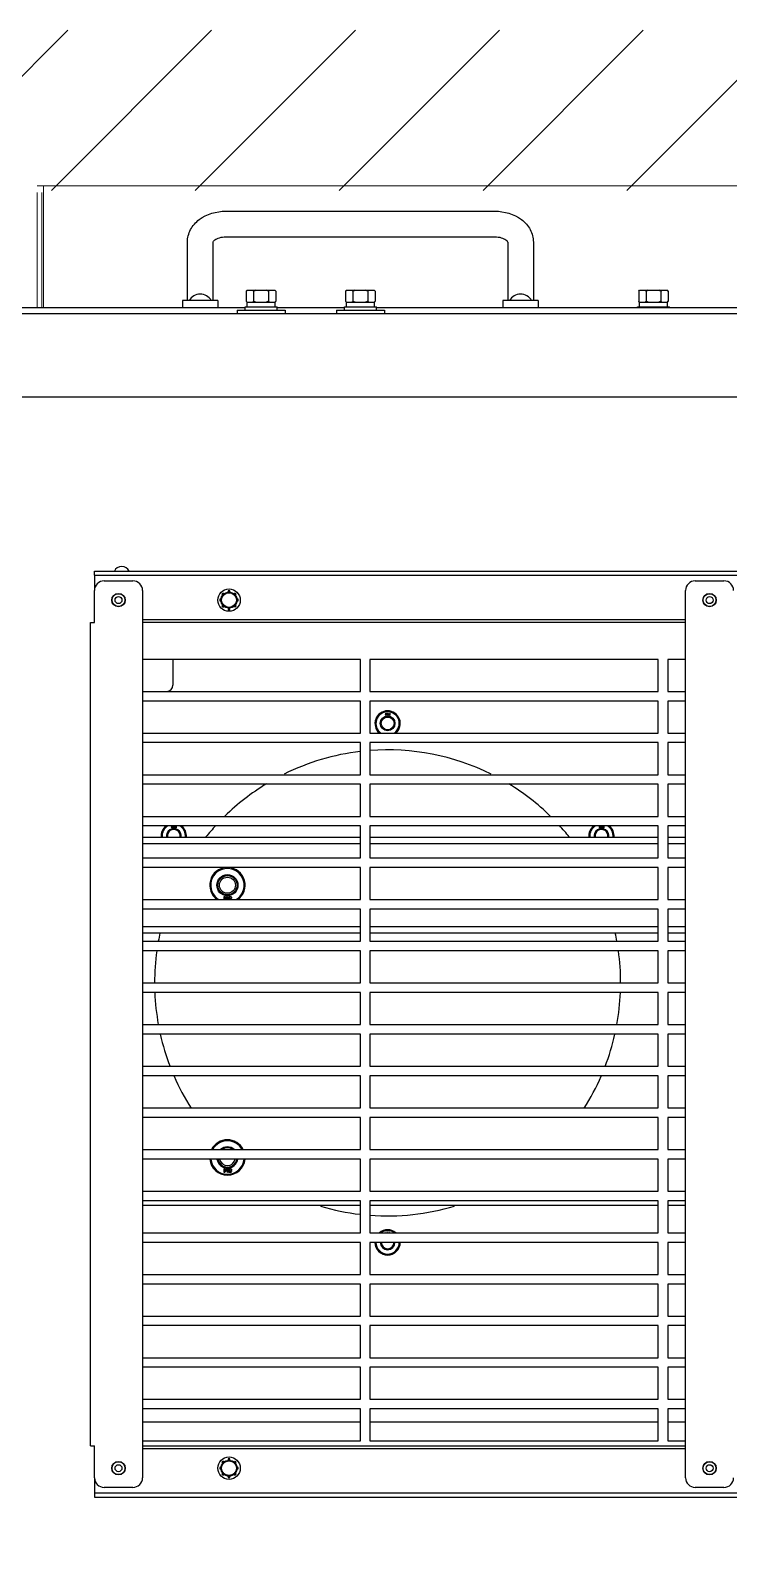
# Model space of a CAD drawing. Header units: inches. Extents: x -4705 to 38647, y 7098 to 31800.
# Drawn here: x 17372.7 to 17590.8, y 28352.1 to 28823.7 of the extents above; entities that cross this region are included whole.
import ezdxf

# ---------------------------------------------------------------- set-up
doc = ezdxf.new("R2010")
doc.units = ezdxf.units.IN
doc.header["$LTSCALE"] = 10
doc.header["$MEASUREMENT"] = 0
doc.layers.get('0').update_dxf_attribs({"lineweight": 0})
doc.layers.add('00_COMPONENTS', color=7, linetype='Continuous', lineweight=0)
doc.layers.add('DIM', color=7, linetype='Continuous')

# ---------------------------------------------------------------- blocks, each defined once
blk = doc.blocks.new('xc-pcs-01')
at = {"color": 7, "linetype": 'Continuous'}
for p, q in [((31.92, -239), (31.92, 839)), ((57.92, -140), (57.92, 740)), ((112.42, -83), (112.42, 301)), ((113.62, -83), (113.62, 301)), ((400.22, 301), (400.22, -83)), ((401.42, -83), (401.42, 301)), ((30.12, 5), (30.12, 148)), ((115.42, 104.5), (115.42, 113.5)), ((398.42, 113.5), (398.42, 104.5)), ((395.42, 101.5), (118.42, 101.5)), ((127.42, -68), (127.42, 101.5)), ((128.42, 101.5), (128.42, -68)), ((139.92, 101.5), (139.92, 96)), ((149.92, 96), (149.92, 101.5)), ((152.92, 101.5), (152.92, 96)), ((162.92, 96), (162.92, 101.5)), ((165.92, 101.5), (165.92, 96)), ((175.92, 96), (175.92, 101.5)), ((178.92, 101.5), (178.92, 96)), ((188.92, 96), (188.92, 101.5)), ((191.92, 101.5), (191.92, 96)), ((195.42, 96), (195.42, 101.5)), ((197.42, 96), (197.42, 101.5)), ((201.92, 96), (201.92, 101.5)), ((204.92, 101.5), (204.92, 96)), ((214.92, 96), (214.92, 101.5)), ((217.92, 101.5), (217.92, 96)), ((223.42, 101.5), (223.42, 96)), ((225.42, 101.5), (225.42, 96)), ((227.92, 96), (227.92, 101.5)), ((230.92, 101.5), (230.92, 96)), ((240.92, 96), (240.92, 101.5)), ((243.92, 101.5), (243.92, 96)), ((253.92, 96), (253.92, 101.5)), ((256.92, 101.5), (256.92, 96)), ((266.92, 96), (266.92, 101.5)), ((269.92, 101.5), (269.92, 96)), ((279.92, 96), (279.92, 101.5)), ((282.92, 101.5), (282.92, 96)), ((292.92, 96), (292.92, 101.5)), ((295.92, 101.5), (295.92, 96)), ((305.92, 96), (305.92, 101.5)), ((308.92, 101.5), (308.92, 96)), ((310.42, 101.5), (310.42, 96)), ((318.92, 96), (318.92, 101.5)), ((321.92, 101.5), (321.92, 96)), ((331.92, 96), (331.92, 101.5)), ((334.92, 101.5), (334.92, 96)), ((344.92, 96), (344.92, 101.5)), ((347.92, 101.5), (347.92, 96)), ((357.92, 96), (357.92, 101.5)), ((360.92, 101.5), (360.92, 96)), ((370.92, 96), (370.92, 101.5)), ((373.92, 101.5), (373.92, 96)), ((377.92, 96), (377.92, 101.5)), ((383.92, 96), (383.92, 101.5)), ((385.42, -68), (385.42, 101.5)), ((386.42, 101.5), (386.42, -68)), ((24.98, 96.12), (24.68, 95.82)), ((24.68, 87.18), (24.68, 95.82)), ((24.98, 96.12), (28.12, 96.12)), ((28.42, 95.82), (28.12, 96.12)), ((29.82, 95.87), (28.42, 95.87)), ((28.42, 87.12), (28.42, 95.87)), ((29.82, 86.5), (29.82, 96.5)), ((30.12, 96.5), (29.82, 96.5)), ((139.92, 96), (149.92, 96)), ((152.92, 96), (162.92, 96)), ((165.92, 96), (175.92, 96)), ((178.92, 96), (188.92, 96)), ((191.92, 96), (201.92, 96)), ((204.92, 96), (214.92, 96)), ((217.92, 96), (227.92, 96)), ((230.92, 96), (240.92, 96)), ((243.92, 96), (253.92, 96)), ((256.92, 96), (266.92, 96)), ((269.92, 96), (279.92, 96)), ((282.92, 96), (292.92, 96)), ((295.92, 96), (305.92, 96)), ((308.92, 96), (318.92, 96)), ((321.92, 96), (331.92, 96)), ((334.92, 96), (344.92, 96)), ((347.92, 96), (357.92, 96)), ((360.92, 96), (370.92, 96)), ((373.92, 96), (383.92, 96)), ((24.98, 93.81), (28.12, 93.81)), ((139.92, 93), (139.92, 3)), ((149.92, 93), (139.92, 93)), ((149.92, 3), (149.92, 93)), ((152.92, 93), (152.92, 3)), ((162.92, 93), (152.92, 93)), ((162.92, 3), (162.92, 93)), ((165.92, 93), (165.92, 3)), ((175.92, 93), (165.92, 93)), ((175.92, 3), (175.92, 93)), ((188.92, 93), (178.92, 93)), ((178.92, 93), (178.92, 3)), ((188.92, 3), (188.92, 93)), ((201.92, 93), (191.92, 93)), ((191.92, 93), (191.92, 3)), ((195.42, 3), (195.42, 93)), ((197.42, 3), (197.42, 93)), ((201.92, 3), (201.92, 93)), ((214.92, 93), (204.92, 93)), ((204.92, 93), (204.92, 3)), ((214.92, 3), (214.92, 93)), ((227.92, 93), (217.92, 93)), ((217.92, 93), (217.92, 3)), ((223.42, 93), (223.42, 3)), ((225.42, 93), (225.42, 3)), ((227.92, 3), (227.92, 93)), ((240.92, 93), (230.92, 93)), ((230.92, 93), (230.92, 3)), ((240.92, 3), (240.92, 93)), ((253.92, 93), (243.92, 93)), ((243.92, 93), (243.92, 3)), ((253.92, 3), (253.92, 93)), ((266.92, 93), (256.92, 93)), ((256.92, 93), (256.92, 3)), ((266.92, 3), (266.92, 93)), ((279.92, 93), (269.92, 93)), ((269.92, 93), (269.92, 3)), ((279.92, 3), (279.92, 93)), ((292.92, 93), (282.92, 93)), ((282.92, 93), (282.92, 3)), ((292.92, 3), (292.92, 93)), ((305.92, 93), (295.92, 93)), ((295.92, 93), (295.92, 3)), ((305.92, 3), (305.92, 93)), ((318.92, 93), (308.92, 93)), ((308.92, 93), (308.92, 3)), ((310.42, 93), (310.42, 3)), ((318.92, 3), (318.92, 93)), ((331.92, 93), (321.92, 93)), ((321.92, 93), (321.92, 3)), ((331.92, 3), (331.92, 93)), ((344.92, 93), (334.92, 93)), ((334.92, 93), (334.92, 3)), ((344.92, 3), (344.92, 93)), ((357.92, 93), (347.92, 93)), ((347.92, 93), (347.92, 3)), ((357.92, 3), (357.92, 93)), ((370.92, 93), (360.92, 93)), ((360.92, 93), (360.92, 3)), ((370.92, 3), (370.92, 93)), ((383.92, 93), (373.92, 93)), ((373.92, 93), (373.92, 3)), ((377.92, 3), (377.92, 93)), ((383.92, 3), (383.92, 93)), ((24.98, 86.88), (24.68, 87.18)), ((24.98, 89.19), (28.12, 89.19)), ((24.98, 86.88), (28.12, 86.88)), ((28.42, 87.18), (28.12, 86.88)), ((29.82, 87.12), (28.42, 87.12)), ((30.12, 86.5), (29.82, 86.5)), ((191.92, 75.95), (192.54, 75.95)), ((192.47, 75.6), (191.92, 75.8)), ((191.92, 75.41), (192.47, 75.6)), ((191.99, 75.87), (192.54, 75.66)), ((192.54, 75.87), (191.99, 75.87)), ((192.54, 75.55), (191.99, 75.34)), ((192.54, 75.95), (192.54, 75.87)), ((192.54, 75.66), (192.54, 75.55)), ((192.54, 75.25), (191.92, 75.25)), ((191.92, 74.86), (192.24, 75.14)), ((192.24, 74.7), (191.92, 74.7)), ((192.24, 75.04), (191.96, 74.79)), ((191.96, 74.79), (192.24, 74.79)), ((191.99, 75.34), (192.54, 75.34)), ((192.24, 75.14), (192.33, 75.14)), ((192.24, 74.79), (192.24, 75.04)), ((192.24, 74.55), (192.24, 74.7)), ((192.33, 74.55), (192.24, 74.55)), ((192.33, 75.14), (192.33, 74.79)), ((192.33, 74.79), (192.54, 74.79)), ((192.54, 74.7), (192.33, 74.7)), ((192.33, 74.7), (192.33, 74.55)), ((192.54, 75.34), (192.54, 75.25)), ((192.54, 74.79), (192.54, 74.7)), ((9.66, 54), (27.92, 54)), ((27.92, 55.5), (27.92, 44.5)), ((27.92, 55.5), (30.12, 55.5)), ((9.66, 46), (27.92, 46)), ((27.92, 44.5), (30.12, 44.5)), ((0, -42), (0, 42)), ((8, -42), (8, 42)), ((30.92, 5), (29.82, 5)), ((29.82, -5), (29.82, 5)), ((30.92, 7.5), (31.92, 7.5)), ((30.92, -7.5), (30.92, 7.5)), ((156.72, 9.2), (157.42, 9.2)), ((156.72, 9.07), (156.72, 9.2)), ((157.35, 8.85), (156.72, 9.07)), ((156.72, 8.63), (157.35, 8.85)), ((156.72, 8.5), (156.72, 8.63)), ((157.42, 8.5), (156.72, 8.5)), ((156.72, 8.03), (157.12, 8.38)), ((156.72, 7.95), (156.72, 8.03)), ((157.12, 7.95), (156.72, 7.95)), ((157.12, 8.28), (156.84, 8.03)), ((156.84, 8.03), (157.12, 8.03)), ((157.42, 9.11), (156.87, 9.11)), ((156.87, 9.11), (157.42, 8.91)), ((157.42, 8.79), (156.87, 8.59)), ((156.87, 8.59), (157.42, 8.59)), ((157.12, 8.38), (157.21, 8.38)), ((157.12, 8.03), (157.12, 8.28)), ((157.12, 7.8), (157.12, 7.95)), ((157.21, 7.8), (157.12, 7.8)), ((157.21, 8.38), (157.21, 8.03)), ((157.21, 8.03), (157.42, 8.03)), ((157.42, 7.95), (157.21, 7.95)), ((157.21, 7.95), (157.21, 7.8)), ((157.42, 9.2), (157.42, 9.11)), ((157.42, 8.91), (157.42, 8.79)), ((157.42, 8.59), (157.42, 8.5)), ((157.42, 8.03), (157.42, 7.95)), ((318.72, 9.07), (318.72, 9.2)), ((318.72, 8.5), (318.72, 8.63)), ((318.72, 7.95), (318.72, 8.03)), ((24.98, 4.62), (24.68, 4.32)), ((24.68, -4.32), (24.68, 4.32)), ((24.98, 4.62), (28.12, 4.62)), ((24.98, 2.31), (28.12, 2.31)), ((28.42, 4.32), (28.12, 4.62)), ((29.82, 4.37), (28.42, 4.37)), ((28.42, -4.38), (28.42, 4.37)), ((139.92, 3), (149.92, 3)), ((149.92, 0), (139.92, 0)), ((139.92, 0), (139.92, -68)), ((149.92, -68), (149.92, 0)), ((152.92, 3), (162.92, 3)), ((162.92, 0), (152.92, 0)), ((152.92, 0), (152.92, -68)), ((162.92, -68), (162.92, 0)), ((165.92, 3), (175.92, 3)), ((175.92, 0), (165.92, 0)), ((165.92, 0), (165.92, -68)), ((175.92, -68), (175.92, 0)), ((178.92, 3), (188.92, 3)), ((188.92, 0), (178.92, 0)), ((178.92, 0), (178.92, -68)), ((188.92, -68), (188.92, 0)), ((191.92, 3), (201.92, 3)), ((201.92, 0), (191.92, 0)), ((191.92, 0), (191.92, -68)), ((195.42, -68), (195.42, 0)), ((197.42, -68), (197.42, 0)), ((201.92, -68), (201.92, 0)), ((204.92, 3), (214.92, 3)), ((214.92, 0), (204.92, 0)), ((204.92, 0), (204.92, -68)), ((214.92, -68), (214.92, 0)), ((217.92, 3), (227.92, 3)), ((227.92, 0), (217.92, 0)), ((217.92, 0), (217.92, -68)), ((223.42, 0), (223.42, -68)), ((225.42, 0), (225.42, -68)), ((227.92, -68), (227.92, 0)), ((230.92, 3), (240.92, 3)), ((240.92, 0), (230.92, 0)), ((230.92, 0), (230.92, -68)), ((240.92, -68), (240.92, 0)), ((243.92, 3), (253.92, 3)), ((253.92, 0), (243.92, 0)), ((243.92, 0), (243.92, -68)), ((253.92, -68), (253.92, 0)), ((256.92, 3), (266.92, 3)), ((266.92, 0), (256.92, 0)), ((256.92, 0), (256.92, -68)), ((266.92, -68), (266.92, 0)), ((269.92, 3), (279.92, 3)), ((279.92, 0), (269.92, 0)), ((269.92, 0), (269.92, -68)), ((279.92, -68), (279.92, 0)), ((282.92, 3), (292.92, 3)), ((292.92, 0), (282.92, 0)), ((282.92, 0), (282.92, -68)), ((292.92, -68), (292.92, 0)), ((295.92, 3), (305.92, 3)), ((305.92, 0), (295.92, 0)), ((295.92, 0), (295.92, -68)), ((305.92, -68), (305.92, 0)), ((308.92, 3), (318.92, 3)), ((318.92, 0), (308.92, 0)), ((308.92, 0), (308.92, -68)), ((310.42, 0), (310.42, -68)), ((318.92, -68), (318.92, 0)), ((321.92, 3), (331.92, 3)), ((331.92, 0), (321.92, 0)), ((321.92, 0), (321.92, -68)), ((331.92, -68), (331.92, 0)), ((334.92, 3), (344.92, 3)), ((344.92, 0), (334.92, 0)), ((334.92, 0), (334.92, -68)), ((344.92, -68), (344.92, 0)), ((347.92, 3), (357.92, 3)), ((357.92, 0), (347.92, 0)), ((347.92, 0), (347.92, -68)), ((357.92, -68), (357.92, 0)), ((360.92, 3), (370.92, 3)), ((370.92, 0), (360.92, 0)), ((360.92, 0), (360.92, -68)), ((370.92, -68), (370.92, 0)), ((373.92, 3), (383.92, 3)), ((383.92, 0), (373.92, 0)), ((373.92, 0), (373.92, -68)), ((377.92, -68), (377.92, 0)), ((383.92, -68), (383.92, 0)), ((24.98, -4.62), (24.68, -4.32)), ((24.98, -2.31), (28.12, -2.31)), ((24.98, -4.62), (28.12, -4.62)), ((28.42, -4.32), (28.12, -4.62)), ((29.82, -4.38), (28.42, -4.38)), ((30.92, -5), (29.82, -5)), ((30.12, -26), (30.12, -5)), ((30.92, -7.5), (31.92, -7.5)), ((30.92, -23.5), (31.92, -23.5)), ((30.92, -38.5), (30.92, -23.5)), ((24.98, -26.38), (24.68, -26.68)), ((24.68, -35.32), (24.68, -26.68)), ((24.98, -26.38), (28.12, -26.38)), ((28.42, -26.68), (28.12, -26.38)), ((29.82, -26.63), (28.42, -26.63)), ((28.42, -35.38), (28.42, -26.63)), ((30.92, -26), (29.82, -26)), ((29.82, -36), (29.82, -26)), ((24.98, -28.69), (28.12, -28.69)), ((24.98, -35.62), (24.68, -35.32)), ((24.98, -33.31), (28.12, -33.31)), ((24.98, -35.62), (28.12, -35.62)), ((28.42, -35.32), (28.12, -35.62)), ((29.82, -35.38), (28.42, -35.38)), ((30.92, -36), (29.82, -36)), ((30.12, -205.55), (30.12, -36)), ((30.92, -38.5), (31.92, -38.5)), ((118.94, -40.75), (118.53, -40.75)), ((118.53, -41.25), (118.94, -41.25)), ((119.2, -39.13), (119.49, -39.42)), ((119.84, -39.07), (119.55, -38.78)), ((121.17, -38.11), (121.17, -38.52)), ((121.67, -38.52), (121.67, -38.11)), ((123.29, -38.78), (123, -39.07)), ((123.35, -39.42), (123.64, -39.13)), ((124.31, -40.75), (123.9, -40.75)), ((123.9, -41.25), (124.31, -41.25)), ((213.92, -40.58), (213.95, -40.45)), ((213.92, -40.7), (213.92, -40.58)), ((213.95, -40.82), (213.92, -40.7)), ((213.92, -41.3), (214.92, -41.3)), ((213.92, -41.45), (213.92, -41.3)), ((214.86, -41.45), (213.92, -41.45)), ((213.92, -41.8), (214.86, -41.45)), ((213.92, -42), (213.92, -41.8)), ((214.86, -42.35), (213.92, -42)), ((213.92, -42.35), (214.86, -42.35)), ((213.92, -42.5), (213.92, -42.35)), ((213.95, -40.45), (214.02, -40.33)), ((214.02, -40.95), (213.95, -40.82)), ((214.02, -40.33), (214.12, -40.25)), ((214.12, -41.03), (214.02, -40.95)), ((214.07, -40.48), (214.05, -40.55)), ((214.05, -40.55), (214.05, -40.73)), ((214.05, -40.73), (214.07, -40.8)), ((214.92, -41.59), (214.05, -41.9)), ((214.05, -41.9), (214.92, -42.21)), ((214.12, -40.4), (214.07, -40.48)), ((214.07, -40.8), (214.12, -40.88)), ((214.12, -40.25), (214.25, -40.2)), ((214.2, -40.35), (214.12, -40.4)), ((214.12, -40.88), (214.2, -40.92)), ((214.25, -41.08), (214.12, -41.03)), ((214.28, -40.33), (214.2, -40.35)), ((214.2, -40.92), (214.28, -40.95)), ((214.25, -40.2), (214.38, -40.2)), ((214.43, -41.1), (214.25, -41.08)), ((214.35, -40.33), (214.28, -40.33)), ((214.28, -40.95), (214.35, -40.95)), ((214.43, -40.35), (214.35, -40.33)), ((214.35, -40.95), (214.43, -40.92)), ((214.38, -40.2), (214.51, -40.25)), ((214.48, -40.4), (214.43, -40.35)), ((214.43, -40.92), (214.48, -40.88)), ((214.61, -41.1), (214.43, -41.1)), ((214.53, -40.48), (214.48, -40.4)), ((214.48, -40.88), (214.53, -40.8)), ((214.51, -40.25), (214.58, -40.33)), ((214.56, -40.55), (214.53, -40.48)), ((214.53, -40.8), (214.56, -40.73)), ((214.56, -40.73), (214.56, -40.55)), ((214.66, -40.82), (214.56, -40.97)), ((214.56, -40.97), (214.61, -40.97)), ((214.58, -40.33), (214.66, -40.45)), ((214.61, -40.97), (214.76, -40.95)), ((214.79, -41.08), (214.61, -41.1)), ((214.66, -40.45), (214.69, -40.58)), ((214.69, -40.7), (214.66, -40.82)), ((214.69, -40.58), (214.69, -40.7)), ((298.92, -40.58), (298.95, -40.45)), ((298.92, -40.7), (298.92, -40.58)), ((298.95, -40.82), (298.92, -40.7)), ((298.92, -41.3), (300.12, -41.3)), ((298.92, -41.45), (298.92, -41.3)), ((299.86, -41.45), (298.92, -41.45)), ((298.92, -41.8), (299.86, -41.45)), ((298.92, -42), (298.92, -41.8)), ((299.86, -42.35), (298.92, -42)), ((298.92, -42.35), (299.86, -42.35)), ((298.92, -42.5), (298.92, -42.35)), ((298.95, -40.45), (299.02, -40.33)), ((299.02, -40.95), (298.95, -40.82)), ((299.02, -40.33), (299.12, -40.25)), ((299.12, -41.03), (299.02, -40.95)), ((299.07, -40.48), (299.05, -40.55)), ((299.05, -40.55), (299.05, -40.73)), ((299.05, -40.73), (299.07, -40.8)), ((300.12, -41.52), (299.05, -41.9)), ((299.05, -41.9), (300.12, -42.27)), ((299.12, -40.4), (299.07, -40.48)), ((299.07, -40.8), (299.12, -40.88)), ((299.12, -40.25), (299.25, -40.2)), ((299.2, -40.35), (299.12, -40.4)), ((299.12, -40.88), (299.2, -40.92)), ((299.25, -41.08), (299.12, -41.03)), ((299.28, -40.33), (299.2, -40.35)), ((299.2, -40.92), (299.28, -40.95)), ((299.25, -40.2), (299.38, -40.2)), ((299.43, -41.1), (299.25, -41.08)), ((299.35, -40.33), (299.28, -40.33)), ((299.28, -40.95), (299.35, -40.95)), ((299.43, -40.35), (299.35, -40.33)), ((299.35, -40.95), (299.43, -40.92)), ((299.38, -40.2), (299.51, -40.25)), ((299.48, -40.4), (299.43, -40.35)), ((299.43, -40.92), (299.48, -40.88)), ((299.61, -41.1), (299.43, -41.1)), ((299.53, -40.48), (299.48, -40.4)), ((299.48, -40.88), (299.53, -40.8)), ((299.51, -40.25), (299.58, -40.33)), ((299.56, -40.55), (299.53, -40.48)), ((299.53, -40.8), (299.56, -40.73)), ((299.56, -40.73), (299.56, -40.55)), ((299.66, -40.82), (299.56, -40.97)), ((299.56, -40.97), (299.61, -40.97)), ((299.58, -40.33), (299.66, -40.45)), ((299.61, -40.97), (299.76, -40.95)), ((299.79, -41.08), (299.61, -41.1)), ((299.66, -40.45), (299.69, -40.58)), ((299.69, -40.7), (299.66, -40.82)), ((299.69, -40.58), (299.69, -40.7)), ((299.76, -40.95), (299.84, -40.92)), ((299.92, -41.03), (299.79, -41.08)), ((299.84, -40.25), (299.92, -40.28)), ((299.84, -40.37), (299.84, -40.25)), ((299.92, -40.43), (299.84, -40.37)), ((299.84, -40.92), (299.92, -40.88)), ((299.92, -40.28), (300.02, -40.35)), ((299.97, -40.5), (299.92, -40.43)), ((299.92, -40.88), (299.97, -40.8)), ((300.02, -40.95), (299.92, -41.03)), ((299.99, -40.58), (299.97, -40.5)), ((299.97, -40.8), (299.99, -40.73)), ((299.99, -40.73), (299.99, -40.58)), ((300.02, -40.35), (300.09, -40.48)), ((300.09, -40.82), (300.02, -40.95)), ((300.09, -40.48), (300.12, -40.6)), ((300.12, -40.7), (300.09, -40.82)), ((300.12, -40.6), (300.12, -40.7)), ((300.12, -41.3), (300.12, -41.52)), ((300.12, -42.27), (300.12, -42.5)), ((389.94, -40.75), (389.53, -40.75)), ((389.53, -41.25), (389.94, -41.25)), ((390.2, -39.13), (390.49, -39.42)), ((390.84, -39.07), (390.55, -38.78)), ((392.17, -38.11), (392.17, -38.52)), ((392.67, -38.52), (392.67, -38.11)), ((394.29, -38.78), (394, -39.07)), ((394.35, -39.42), (394.64, -39.13)), ((395.31, -40.75), (394.9, -40.75)), ((394.9, -41.25), (395.31, -41.25)), ((27.92, -46), (9.66, -46)), ((27.92, -44.5), (30.12, -44.5)), ((27.92, -44.5), (27.92, -55.5)), ((119.49, -42.58), (119.2, -42.87)), ((119.55, -43.22), (119.84, -42.93)), ((121.17, -43.48), (121.17, -43.89)), ((121.67, -43.89), (121.67, -43.48)), ((123, -42.93), (123.29, -43.22)), ((123.64, -42.87), (123.35, -42.58)), ((214.92, -42.5), (213.92, -42.5)), ((300.12, -42.5), (298.92, -42.5)), ((390.49, -42.58), (390.2, -42.87)), ((390.55, -43.22), (390.84, -42.93)), ((392.17, -43.48), (392.17, -43.89)), ((392.67, -43.89), (392.67, -43.48)), ((394, -42.93), (394.29, -43.22)), ((394.64, -42.87), (394.35, -42.58)), ((27.92, -54), (9.66, -54)), ((27.92, -55.5), (30.12, -55.5)), ((139.92, -58.5), (147.92, -58.5)), ((191.92, -57.55), (192.54, -57.55)), ((192.47, -57.9), (191.92, -57.71)), ((191.92, -58.1), (192.47, -57.9)), ((192.54, -58.25), (191.92, -58.25)), ((191.92, -58.65), (192.24, -58.37)), ((192.24, -58.81), (191.92, -58.81)), ((192.24, -58.47), (191.96, -58.72)), ((191.96, -58.72), (192.24, -58.72)), ((192.54, -57.64), (191.99, -57.64)), ((191.99, -57.64), (192.54, -57.85)), ((192.54, -57.96), (191.99, -58.17)), ((191.99, -58.17), (192.54, -58.17)), ((192.24, -58.37), (192.33, -58.37)), ((192.24, -58.72), (192.24, -58.47)), ((192.24, -58.95), (192.24, -58.81)), ((192.33, -58.95), (192.24, -58.95)), ((192.33, -58.37), (192.33, -58.72)), ((192.33, -58.72), (192.54, -58.72)), ((192.54, -58.81), (192.33, -58.81)), ((192.33, -58.81), (192.33, -58.95)), ((192.54, -57.55), (192.54, -57.64)), ((192.54, -57.85), (192.54, -57.96)), ((192.54, -58.17), (192.54, -58.25)), ((192.54, -58.72), (192.54, -58.81)), ((118.42, -68), (395.42, -68)), ((115.42, -80), (115.42, -71)), ((398.42, -71), (398.42, -80)), ((113.62, -83), (112.42, -83)), ((113.62, -83), (118.42, -83)), ((128.42, -83), (118.42, -83)), ((128.42, -84.2), (128.42, -83)), ((385.42, -84.2), (128.42, -84.2)), ((395.42, -83), (385.42, -83)), ((385.42, -84.2), (385.42, -83)), ((395.42, -83), (400.22, -83)), ((400.22, -83), (401.42, -83))]:
    blk.add_line(p, q, dxfattribs=at)
for centre, radius in [((121.42, 109), 2.1), ((121.42, 109), 2), ((121.42, 109), 1.09), ((392.42, 109), 2.1), ((392.42, 109), 2), ((392.42, 109), 1.09), ((159.92, 8.5), 2.3), ((159.92, 8.5), 2), ((121.42, -41), 3.5), ((392.42, -41), 3.5), ((121.42, -41), 2.5), ((121.42, -41), 2.3), ((210.42, -41.5), 3.3), ((210.42, -41.5), 3), ((210.42, -41.5), 2.5), ((392.42, -41), 2.5), ((392.42, -41), 2.3), ((121.42, -75.5), 2.1), ((121.42, -75.5), 2), ((121.42, -75.5), 1.09), ((392.42, -75.5), 2.1), ((392.42, -75.5), 2), ((392.42, -75.5), 1.09)]:
    blk.add_circle(centre, radius, dxfattribs=at)
for centre, radius, start, end in [((118.42, 113.5), 3, 90, 180), ((395.42, 113.5), 3, 0, 90), ((118.42, 104.5), 3, 180, 270), ((395.42, 104.5), 3, 270, 0), ((26.7, 94.26), 2.53, 142.2657, 142.9758), ((26.35, 94.21), 2.6, 37.0355, 38.6917), ((26.3, 88.82), 2.65, 321.3175, 322.2636), ((26.4, 88.74), 2.53, 322.2657, 322.9758), ((240.92, 8.5), 72.75, 90, 97.9186), ((240.92, 8.5), 72.75, 79.6949, 87.6124), ((195.04, 75.25), 3.95, 84.4847, 142.2998), ((195.04, 75.25), 3.65, 84.0306, 148.7736), ((195.04, 75.25), 2.3, 80.4926, 279.5074), ((195.04, 75.25), 2, 78.6476, 281.3524), ((240.92, 8.5), 72.75, 100.3051, 102.3378), ((240.92, 8.5), 72.75, 69.0093, 77.255), ((195.04, 75.25), 3.65, 211.2264, 275.9694), ((195.04, 75.25), 3.95, 217.7003, 275.5153), ((240.92, 8.5), 72.75, 57.46, 66.4224), ((240.92, 8.5), 72.75, 128.7663, 132.5199), ((240.92, 8.5), 72.75, 135.7393, 148.6539), ((29.92, 50), 4, 120, 240), ((240.92, 8.5), 72.75, 153.6317, 184.3382), ((240.92, 8.5), 72.75, 355.6618, 16.6928), ((159.92, 8.5), 3.95, 40.4886, 319.5114), ((159.92, 8.5), 3.65, 34.5331, 325.4669), ((321.92, 8.5), 3.95, 139.5114, 220.4886), ((321.92, 8.5), 3.65, 145.4669, 214.5331), ((321.92, 8.5), 3.95, 270, 90), ((321.92, 8.5), 3.65, 270, 90), ((321.92, 8.5), 2.3, 270, 90), ((321.92, 8.5), 2, 270, 90), ((26.7, 2.76), 2.53, 142.2657, 142.9758), ((26.35, 2.71), 2.6, 37.0355, 38.6917), ((26.3, -2.68), 2.65, 321.3175, 322.2636), ((26.4, -2.76), 2.53, 322.2657, 322.9758), ((240.92, 8.5), 72.75, 186.725, 206.3683), ((240.92, 8.5), 72.75, 343.3072, 353.275), ((26.7, -28.24), 2.53, 142.2657, 142.9758), ((26.35, -28.29), 2.6, 37.0355, 38.6917), ((240.92, 8.5), 72.75, 211.3461, 224.2607), ((26.3, -33.68), 2.65, 321.3175, 322.2636), ((26.4, -33.76), 2.53, 322.2657, 322.9758), ((210.42, -41.5), 5.53, 35.2754, 176.1462), ((210.42, -41.5), 5.22, 30.4698, 329.5303), ((295.42, -41.5), 5.53, 116.9194, 243.0805), ((295.42, -41.5), 5.22, 118.6226, 241.3774), ((295.42, -41.5), 5.53, 275.2012, 84.7988), ((295.42, -41.5), 5.22, 275.4996, 84.5004), ((121.42, -41), 2.9, 175.0546, 184.9454), ((121.42, -41), 2.7, 174.6872, 185.3128), ((121.42, -41), 2.9, 130.0546, 139.9454), ((121.42, -41), 2.7, 129.6872, 140.3128), ((121.42, -41), 2.9, 85.0546, 94.9454), ((121.42, -41), 2.7, 84.6872, 95.3128), ((121.42, -41), 2.7, 39.6872, 50.3128), ((121.42, -41), 2.9, 40.0546, 49.9454), ((121.42, -41), 2.7, 354.6872, 5.3128), ((121.42, -41), 2.9, 355.0546, 4.9454), ((210.42, -41.5), 5.53, 183.8539, 324.7246), ((295.42, -41.5), 3.3, 139.3898, 220.6099), ((295.42, -41.5), 3, 146.4432, 213.5543), ((295.42, -41.5), 3.3, 278.7389, 81.2611), ((295.42, -41.5), 3, 279.6115, 80.3887), ((295.42, -41.5), 2.5, 281.5419, 78.4579), ((392.42, -41), 2.9, 175.0546, 184.9454), ((392.42, -41), 2.7, 174.6872, 185.3128), ((392.42, -41), 2.9, 130.0546, 139.9454), ((392.42, -41), 2.7, 129.6872, 140.3128), ((392.42, -41), 2.9, 85.0546, 94.9454), ((392.42, -41), 2.7, 84.6872, 95.3128), ((392.42, -41), 2.7, 39.6872, 50.3128), ((392.42, -41), 2.9, 40.0546, 49.9454), ((392.42, -41), 2.7, 354.6872, 5.3128), ((392.42, -41), 2.9, 355.0546, 4.9454), ((29.92, -50), 4, 120, 240), ((121.42, -41), 2.9, 220.0546, 229.9454), ((121.42, -41), 2.7, 219.6872, 230.3128), ((121.42, -41), 2.7, 264.6872, 275.3128), ((121.42, -41), 2.9, 265.0546, 274.9454), ((121.42, -41), 2.7, 309.6872, 320.3128), ((121.42, -41), 2.9, 310.0546, 319.9454), ((240.92, 8.5), 72.75, 227.4801, 231.2337), ((392.42, -41), 2.9, 220.0546, 229.9454), ((392.42, -41), 2.7, 219.6872, 230.3128), ((392.42, -41), 2.7, 264.6872, 275.3128), ((392.42, -41), 2.9, 265.0546, 274.9454), ((392.42, -41), 2.7, 309.6872, 320.3128), ((392.42, -41), 2.9, 310.0546, 319.9454), ((195.04, -58.25), 3.95, 84.4847, 142.2998), ((195.04, -58.25), 3.65, 84.0306, 148.7736), ((195.04, -58.25), 2.3, 80.4926, 279.5074), ((195.04, -58.25), 2, 78.6476, 281.3524), ((240.92, 8.5), 72.75, 293.5776, 302.54), ((147.92, -60.5), 2, 0, 90), ((195.04, -58.25), 3.65, 211.2264, 275.9694), ((195.04, -58.25), 3.95, 217.7003, 275.5153), ((240.92, 8.5), 72.75, 282.745, 290.9907), ((240.92, 8.5), 72.75, 257.6622, 259.6949), ((240.92, 8.5), 72.75, 262.0814, 270), ((240.92, 8.5), 72.75, 272.3876, 280.3051), ((118.42, -71), 3, 90, 180), ((395.42, -71), 3, 0, 90), ((113.42, -74.5), 2.5, 113.6749, 246.3251), ((118.42, -80), 3, 180, 270), ((395.42, -80), 3, 270, 0)]:
    blk.add_arc(centre, radius, start, end, dxfattribs=at)
for points in [[(24.98, 96.12), (24.88, 96.02), (24.79, 95.91), (24.7, 95.8)], [(28.12, 96.12), (28.21, 96.03), (28.3, 95.94), (28.37, 95.84)], [(24.68, 94.15), (24.77, 94.03), (24.87, 93.92), (24.98, 93.81)], [(24.98, 93.81), (24.87, 93.59), (24.77, 93.36), (24.68, 93.13)], [(24.68, 89.87), (24.77, 89.64), (24.87, 89.41), (24.98, 89.19)], [(28.42, 94.15), (28.33, 94.03), (28.23, 93.92), (28.12, 93.81)], [(28.12, 93.81), (28.23, 93.59), (28.33, 93.36), (28.42, 93.13)], [(28.42, 89.87), (28.33, 89.64), (28.23, 89.41), (28.12, 89.19)], [(24.98, 89.19), (24.87, 89.08), (24.77, 88.97), (24.68, 88.85)], [(24.68, 87.22), (24.77, 87.1), (24.87, 86.99), (24.98, 86.88)], [(28.12, 89.19), (28.23, 89.08), (28.33, 88.97), (28.42, 88.85)], [(28.37, 87.16), (28.3, 87.06), (28.21, 86.97), (28.12, 86.88)], [(24.68, 2.65), (24.77, 2.53), (24.87, 2.42), (24.98, 2.31)], [(24.98, 2.31), (24.87, 2.09), (24.77, 1.86), (24.68, 1.63)], [(24.98, 4.62), (24.88, 4.52), (24.79, 4.41), (24.7, 4.3)], [(28.12, 4.62), (28.21, 4.53), (28.3, 4.44), (28.37, 4.34)], [(28.42, 2.65), (28.33, 2.53), (28.23, 2.42), (28.12, 2.31)], [(28.12, 2.31), (28.23, 2.09), (28.33, 1.86), (28.42, 1.63)], [(24.68, -1.63), (24.77, -1.86), (24.87, -2.09), (24.98, -2.31)], [(24.98, -2.31), (24.87, -2.42), (24.77, -2.53), (24.68, -2.65)], [(24.68, -4.28), (24.77, -4.4), (24.87, -4.51), (24.98, -4.62)], [(28.42, -1.63), (28.33, -1.86), (28.23, -2.09), (28.12, -2.31)], [(28.12, -2.31), (28.23, -2.42), (28.33, -2.53), (28.42, -2.65)], [(28.37, -4.34), (28.3, -4.44), (28.21, -4.53), (28.12, -4.62)], [(24.98, -26.38), (24.88, -26.48), (24.79, -26.59), (24.7, -26.7)], [(28.12, -26.38), (28.21, -26.47), (28.3, -26.56), (28.37, -26.66)], [(24.68, -28.35), (24.77, -28.47), (24.87, -28.58), (24.98, -28.69)], [(24.98, -28.69), (24.87, -28.91), (24.77, -29.14), (24.68, -29.37)], [(24.68, -32.63), (24.77, -32.86), (24.87, -33.09), (24.98, -33.31)], [(28.42, -28.35), (28.33, -28.47), (28.23, -28.58), (28.12, -28.69)], [(28.12, -28.69), (28.23, -28.91), (28.33, -29.14), (28.42, -29.37)], [(28.42, -32.63), (28.33, -32.86), (28.23, -33.09), (28.12, -33.31)], [(24.98, -33.31), (24.87, -33.42), (24.77, -33.53), (24.68, -33.65)], [(24.68, -35.28), (24.77, -35.4), (24.87, -35.51), (24.98, -35.62)], [(28.12, -33.31), (28.23, -33.42), (28.33, -33.53), (28.42, -33.65)], [(28.37, -35.34), (28.3, -35.44), (28.21, -35.53), (28.12, -35.62)]]:
    blk.add_open_spline(points, degree=3, dxfattribs=at)
for points, knots in [([(0, 42), (0, 44.9), (1.26, 49.41), (5.55, 53.27), (8.31, 54), (9.66, 54)], [0, 0, 0, 0, 0.515995, 0.760736, 1, 1, 1, 1]), ([(8, 42), (8, 42.66), (8.12, 43.62), (8.56, 44.74), (8.87, 45.35), (9.29, 45.74), (9.39, 45.92), (9.7, 46), (9.66, 46)], [0, 0, 0, 0, 0.440728, 0.633581, 0.791848, 0.905314, 0.970568, 1, 1, 1, 1]), ([(9.66, -54), (8.31, -54), (5.55, -53.27), (1.26, -49.41), (0, -44.9), (0, -42)], [0, 0, 0, 0, 0.239262, 0.48401, 1, 1, 1, 1]), ([(9.66, -46), (9.7, -46), (9.39, -45.92), (9.29, -45.74), (8.87, -45.35), (8.56, -44.74), (8.12, -43.62), (8, -42.66), (8, -42)], [0, 0, 0, 0, 0.029453, 0.0947, 0.208177, 0.366447, 0.559293, 1, 1, 1, 1])]:
    blk.add_open_spline(points, degree=3, knots=knots, dxfattribs=at)
blk = doc.blocks.new('pcs01')
at = {"layer": 'DIM', "color": 0, "rotation": 180}
blk.add_blockref('xc-pcs-01', (0, 600), dxfattribs=at)

msp = doc.modelspace()

# ---------------------------------------------------------------- hatches: boundary and pattern name
h = msp.add_hatch()
h.set_pattern_fill('ANSI31', scale=10)
h.set_pattern_definition([(45, (9921.96, 30655.774), (-22.45064, 22.45064), [])])
h.paths.add_polyline_path([(16966.883, 28773.686), (18416.883, 28773.686), (18416.883, 26673.686), (16966.883, 26673.686)], flags=16)
h.paths.add_polyline_path([(16916.883, 28823.686), (18466.883, 28823.686), (18466.883, 26488.648), (16916.883, 26488.648)])

# ---------------------------------------------------------------- linework, layer by layer
at = {"layer": '00_COMPONENTS', "color": 1, "linetype": 'Continuous'}
for p, q in [((17779.862, 28775.069), (17374.862, 28775.069)), ((17374.862, 28773.069), (17374.862, 28737.069)), ((17376.362, 28773.069), (17376.362, 28737.069)), ((17376.862, 28775.069), (17376.862, 28737.069))]:
    msp.add_line(p, q, dxfattribs=at)

# ---------------------------------------------------------------- block references
at = {"layer": 'DIM', "rotation": 90}
msp.add_blockref('pcs01', (18075.76, 28767.19), dxfattribs=at)

doc.saveas('drawing.dxf')
